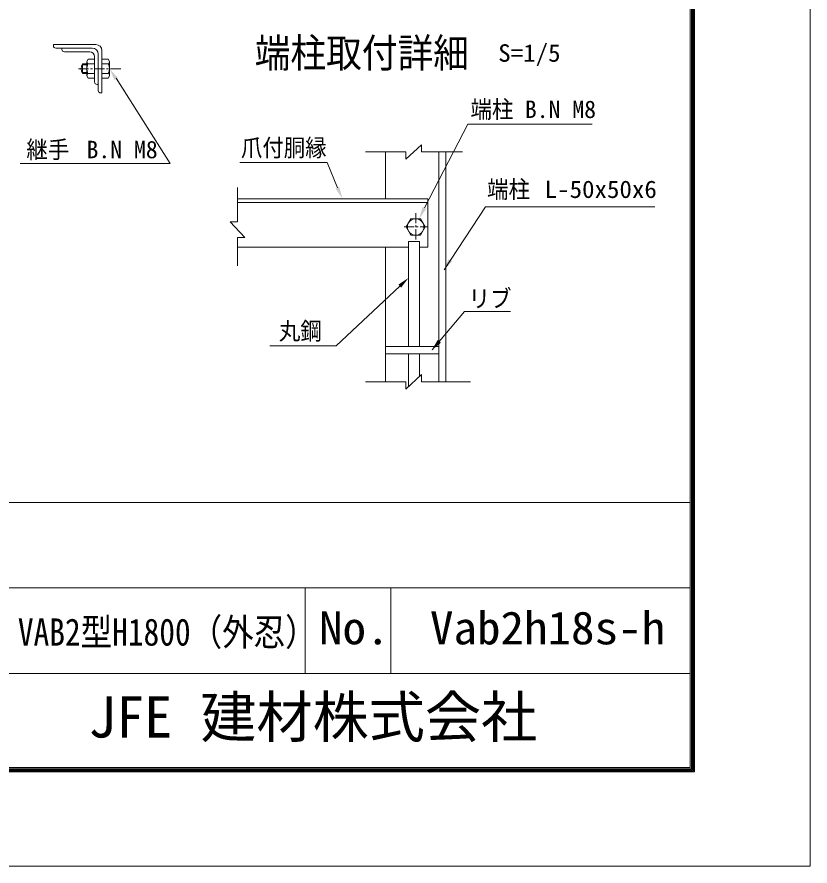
# Model space of a CAD drawing. Units: millimetres, scale not verified, with parts at other scales. Extents: x -4455 to 4455, y -3150 to 3150.
# Drawn here: x 2488 to 4455, y -3150 to -1045 of the extents above; entities that cross this region are included whole.
import ezdxf
from ezdxf.enums import TextEntityAlignment as Align

# ---------------------------------------------------------------- set-up
doc = ezdxf.new("R2010")
doc.units = ezdxf.units.MM
doc.header["$LTSCALE"] = 20
doc.linetypes.add('USER1', pattern=[2, 1.25, -0.25, 0.25, -0.25])
doc.layers.add('0-0_7詳細', color=7, linetype='Continuous', lineweight=18)
doc.layers.add('0-E_D-TTL', color=7, linetype='Continuous', lineweight=18)
doc.layers.add('0-D_D-TTL-TXT', color=7, linetype='Continuous')
doc.styles.add('ＭＳ ゴシック', font='')
doc.styles.get('ＭＳ ゴシック').set_extended_font_data('MS Gothic')

msp = doc.modelspace()

# ---------------------------------------------------------------- linework, layer by layer
at = {"layer": '0-0_7詳細'}
for p, q in [((2683.47, -1113.37), (2578.47, -1113.37)), ((2578.47, -1113.37), (2578.47, -1116.37)), ((2674.47, -1122.37), (2584.47, -1122.37)), ((2599.47, -1122.37), (2674.47, -1122.37)), ((2599.47, -1122.37), (2599.47, -1125.37)), ((2605.47, -1131.37), (2668.47, -1131.37)), ((2698.47, -1233.37), (2698.47, -1128.37)), ((2661.27, -1191.13), (2661.27, -1155.61)), ((2680.47, -1143.37), (2680.47, -1206.37)), ((2680.47, -1196.89), (2680.47, -1149.85)), ((2689.47, -1227.37), (2689.47, -1137.37)), ((2714.28, -1149.85), (2698.47, -1149.85)), ((2698.47, -1149.85), (2698.47, -1196.89)), ((2717.67, -1155.73), (2714.28, -1149.85)), ((2650.61, -1185.37), (2650.61, -1161.37)), ((2661.27, -1161.37), (2650.61, -1161.37)), ((2663.33, -1161.37), (2680.47, -1161.37)), ((2714.28, -1161.37), (2698.47, -1161.37)), ((2661.27, -1185.37), (2650.61, -1185.37)), ((2661.27, -1191.13), (2664.6, -1196.89)), ((2663.33, -1185.37), (2680.47, -1185.37)), ((2664.6, -1196.89), (2680.47, -1196.89)), ((2714.28, -1185.37), (2698.47, -1185.37)), ((2714.28, -1196.89), (2698.47, -1196.89)), ((2698.47, -1233.37), (2695.47, -1233.37)), ((3401.77, -1495.73), (3401.77, -1379.68)), ((3533.77, -1949.58), (3533.77, -1379.68)), ((3551.77, -1949.58), (3551.77, -1379.68)), ((3034.85, -1495.73), (3506.77, -1495.73)), ((3034.85, -1504.73), (3506.77, -1504.73)), ((3506.77, -1495.73), (3401.77, -1495.73)), ((3424.27, -1495.73), (3424.47, -1495.73)), ((3506.77, -1615.73), (3506.77, -1495.73)), ((3034.85, -1615.73), (3459.08, -1615.73)), ((3401.77, -1949.58), (3401.77, -1615.73)), ((3459.08, -1862.21), (3459.08, -1601.79)), ((3459.08, -1601.79), (3486.08, -1601.79)), ((3486.08, -1862.21), (3486.08, -1601.79)), ((3486.08, -1615.73), (3506.77, -1615.73)), ((3533.77, -1862.21), (3401.77, -1862.21)), ((3533.77, -1880.21), (3401.77, -1880.21)), ((3459.08, -1961.42), (3459.08, -1880.21)), ((3486.08, -1936.35), (3486.08, -1880.21))]:
    msp.add_line(p, q, dxfattribs=at)
at = {"layer": '0-0_7詳細', "color": 1, "linetype": 'USER1'}
for p, q in [((2640.22, -1173.37), (2746.26, -1173.37)), ((3476.77, -1531.54), (3476.77, -1600.93)), ((3448.2, -1565.73), (3505.33, -1565.73))]:
    msp.add_line(p, q, dxfattribs=at)
at = {"layer": '0-0_7詳細', "color": 1}
for p, q in [((2661.27, -1163.77), (2649.4, -1163.77)), ((2661.27, -1182.97), (2649.4, -1182.97)), ((2733.75, -1196.86), (2868.26, -1408.65)), ((3498.42, -1518.44), (3605.97, -1310.64)), ((3605.97, -1310.64), (3914.45, -1310.64)), ((2495.7, -1408.65), (2868.26, -1408.65)), ((3040.68, -1405.94), (3257.62, -1405.94)), ((3282.68, -1468.45), (3257.62, -1405.94)), ((3437.22, -1712.33), (3279.52, -1860.52)), ((3114.78, -1860.52), (3279.52, -1860.52))]:
    msp.add_line(p, q, dxfattribs=at)
at = {"layer": '0-0_7詳細', "color": 4}
for p, q in [((3452.44, -1397.68), (3491.22, -1361.68)), ((3491.22, -1379.68), (3491.22, -1361.68)), ((3452.44, -1379.68), (3351.99, -1379.68)), ((3452.44, -1379.68), (3452.44, -1397.68)), ((3491.22, -1379.68), (3592.66, -1379.68)), ((3034.85, -1553.29), (3034.85, -1467.71)), ((3016.85, -1553.29), (3052.85, -1592.06)), ((3034.85, -1553.29), (3016.85, -1553.29)), ((3034.85, -1592.06), (3034.85, -1662.25)), ((3034.85, -1592.06), (3052.85, -1592.06)), ((3452.44, -1967.58), (3491.22, -1931.58)), ((3491.22, -1949.58), (3491.22, -1931.58)), ((3452.44, -1949.58), (3351.99, -1949.58)), ((3452.44, -1949.58), (3452.44, -1967.58)), ((3491.22, -1949.58), (3612.27, -1949.58))]:
    msp.add_line(p, q, dxfattribs=at)
at = {"layer": '0-0_7詳細'}
for points in [[(2661.27, -1155.61), (2664.6, -1149.85), (2680.47, -1149.85)], [(2689.47, -1137.37), (2689.47, -1212.37), (2686.47, -1212.37)], [(2717.67, -1155.73), (2717.67, -1191.01), (2714.28, -1196.89)]]:
    msp.add_lwpolyline(points, dxfattribs=at)
at = {"layer": '0-0_7詳細', "color": 1}
for points in [[(4069.5, -1515.78), (3650.03, -1515.78), (3547.12, -1671.61)], [(3711.83, -1775.1), (3597.99, -1775.1), (3517.3, -1870.53)]]:
    msp.add_lwpolyline(points, dxfattribs=at)
at = {"layer": '0-0_7詳細', "color": 3}
msp.add_lwpolyline([(3500.29, -1565.73), (3488.53, -1545.36), (3465.01, -1545.36), (3453.25, -1565.73), (3465.01, -1586.1), (3488.53, -1586.1)], close=True, dxfattribs=at)
msp.add_circle((3476.77, -1565.73), 20.4, dxfattribs=at)
at = {"layer": '0-0_7詳細'}
for centre, radius, start, end in [((2683.47, -1128.37), 15, 0, 90), ((2584.47, -1116.37), 6, 180, 270), ((2605.47, -1125.37), 6, 180, 270), ((2668.47, -1143.37), 12, 0, 90), ((2674.47, -1137.37), 15, 0, 90), ((2674.47, -1137.37), 15, 0, 90), ((2670.36, -1155.61), 9.09, 180, 219.3382), ((2711.79, -1156.03), 5.88, 294.94299, 2.968), ((2671.4, -1173.37), 24, 150, 210), ((2697.27, -1173.37), 36, 160.52878, 199.47122), ((2694.76, -1173.37), 22.91, 328.40741, 31.59259), ((2670.36, -1191.13), 9.09, 140.6618, 180), ((2711.79, -1190.7), 5.88, 357.032, 65.05701), ((2686.47, -1206.37), 6, 180, 270), ((2695.47, -1227.37), 6, 180, 270)]:
    msp.add_arc(centre, radius, start, end, dxfattribs=at)
at = {"layer": '0-0_7詳細', "color": 1}
for points in [[(2729.53, -1201.37), (2717.67, -1173.37), (2737.97, -1196.01)], [(3287.23, -1466.37), (3295.18, -1495.73), (3278.14, -1470.54)], [(3502.9, -1520.65), (3485.17, -1545.36), (3493.93, -1516.23)], [(3546.02, -1673.28), (3558.21, -1645.38), (3566.9, -1651.12)], [(3433.79, -1708.68), (3459.08, -1691.78), (3440.64, -1715.97)], [(3516.01, -1872.06), (3531.4, -1845.79), (3539.36, -1852.51)]]:
    msp.add_solid(points, dxfattribs=at)
at = {"layer": '0-E_D-TTL'}
for p, q in [((2248.45, -2248.64), (4157.67, -2248.64)), ((2248.45, -2460.77), (4157.67, -2460.77)), ((3203.06, -2460.77), (3203.06, -2672.91)), ((3415.2, -2460.77), (3415.2, -2672.91)), ((2248.45, -2672.91), (4157.67, -2672.91))]:
    msp.add_line(p, q, dxfattribs=at)
at = {"layer": '0-E_D-TTL', "color": 2}
msp.add_lwpolyline([(-4455.04, 3150.21), (4454.66, 3150.21), (4454.66, -3150.21), (-4455.04, -3150.21)], close=True, dxfattribs=at)
at = {"layer": '0-E_D-TTL'}
for points in [[(-4168.65, 2916.87), (4168.28, 2916.87), (4168.28, -2916.87), (-4168.65, -2916.87)], [(-4166, 2914.21), (4165.63, 2914.21), (4165.63, -2914.21), (-4166, -2914.21)], [(-4163.35, 2911.56), (4162.97, 2911.56), (4162.97, -2911.56), (-4163.35, -2911.56)], [(-4160.7, 2908.91), (4160.32, 2908.91), (4160.32, -2908.91), (-4160.7, -2908.91)], [(-4158.05, 2906.26), (4157.67, 2906.26), (4157.67, -2906.26), (-4158.05, -2906.26)]]:
    msp.add_lwpolyline(points, close=True, dxfattribs=at)

# ---------------------------------------------------------------- texts
at = {"layer": '0-0_7詳細', "style": 'ＭＳ ゴシック', "width": 0.9}
msp.add_text('端柱取付詳細', height=72.14, dxfattribs=at).set_placement((3077.4, -1191.8), align=Align.BOTTOM_LEFT)
at = {"layer": '0-0_7詳細', "color": 3, "style": 'ＭＳ ゴシック'}
for s, width, p in [('S=1/5', 1.05, (3681.49, -1169)), ('端柱', 0.9, (3612.63, -1308.47)), ('継手', 0.9, (2511.22, -1408.31)), ('爪付胴縁', 0.9, (3043.4, -1403.76)), ('端柱', 0.9, (3653.82, -1506.81)), ('L-50x50x6', 1.05, (3796.63, -1506.81)), ('リブ', 0.9, (3608.14, -1777.83)), ('丸鋼', 0.9, (3137.61, -1858.34))]:
    msp.add_text(s, height=43.26, dxfattribs=dict(at, width=width)).set_placement(p, align=Align.BOTTOM_LEFT)
for p in [(3747.45, -1308.47), (2660.42, -1408.31)]:
    msp.add_text('B.N M8', height=43.26, dxfattribs=at).set_placement(p, align=Align.BOTTOM_LEFT)
at = {"layer": '0-D_D-TTL-TXT', "style": 'ＭＳ ゴシック'}
for s, height, width, p in [('VAB2型H1800（外忍）', 67.35, 0.85, (2490.14, -2623.92)), ('No.', 81.64, 1.05, (3237, -2624.97)), ('Vab2h18s-h', 81.64, 1.05, (3512.07, -2624.97))]:
    msp.add_text(s, height=height, dxfattribs=dict(at, width=width)).set_placement(p, align=Align.BOTTOM_LEFT)
msp.add_text('JFE 建材株式会社', height=102.1, dxfattribs=at).set_placement((2664.64, -2862.24), align=Align.BOTTOM_LEFT)

doc.saveas('drawing.dxf')
